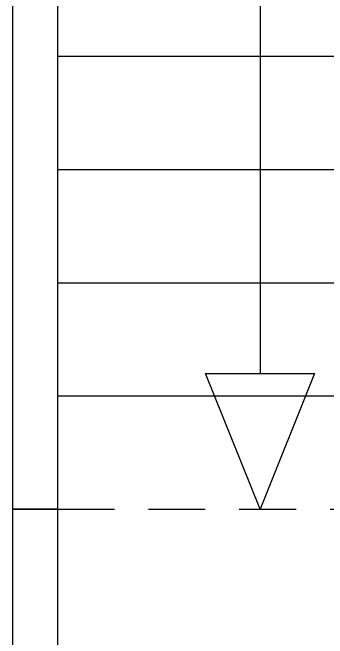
# Model space of a CAD drawing. Header units: centimetres. Extents: x -71 to 5571, y -2315 to 960.
# Drawn here: x 3618.8 to 3688.2, y 542 to 680.1 of the extents above; entities that cross this region are included whole.
import ezdxf

# ---------------------------------------------------------------- set-up
doc = ezdxf.new("R2010")
doc.units = ezdxf.units.CM
doc.linetypes.add('DASHED', pattern=[20, 12.5, -7.5])
for name, color, linetype in [('ACIK_SINIR', 8, 'DASHED'), ('DIS_DUVAR_100', 7, 'Continuous'), ('MERDIVEN', 4, 'Continuous')]:
    doc.layers.add(name, color=color, linetype=linetype)

# ---------------------------------------------------------------- blocks, each defined once
blk = doc.blocks.new("100'LÜK 53.5'LİK PANO")
blk.add_lwpolyline([(0, 0), (10, 0), (10, 53.5), (0, 53.5)], close=True)
blk = doc.blocks.new("100'LÜK 125'LİK PANO")
blk.add_lwpolyline([(0, 0), (10, 0), (10, 125.5), (0, 125.5)], close=True)

msp = doc.modelspace()

# ---------------------------------------------------------------- linework, layer by layer
at = {"layer": 'ACIK_SINIR', "linetype": 'DASHED'}
msp.add_line((3628.75, 570.5), (3807, 570.5), dxfattribs=at)
at = {"layer": 'MERDIVEN'}
for p, q in [((3673.312, 779.3), (3673.312, 600.5)), ((3628.75, 670.5), (3807, 670.5)), ((3628.75, 645.5), (3807, 645.5)), ((3628.75, 620.5), (3807, 620.5)), ((3628.75, 595.5), (3807, 595.5))]:
    msp.add_line(p, q, dxfattribs=at)
msp.add_lwpolyline([(3661.312, 600.5), (3685.312, 600.5), (3673.312, 570.5), (3661.312, 600.5)], dxfattribs=at)

# ---------------------------------------------------------------- block references
at = {"layer": 'DIS_DUVAR_100'}
for name, p in [("100'LÜK 125'LİK PANO", (3618.75, 570.5)), ("100'LÜK 53.5'LİK PANO", (3618.75, 517))]:
    msp.add_blockref(name, p, dxfattribs=at)

doc.saveas('drawing.dxf')
